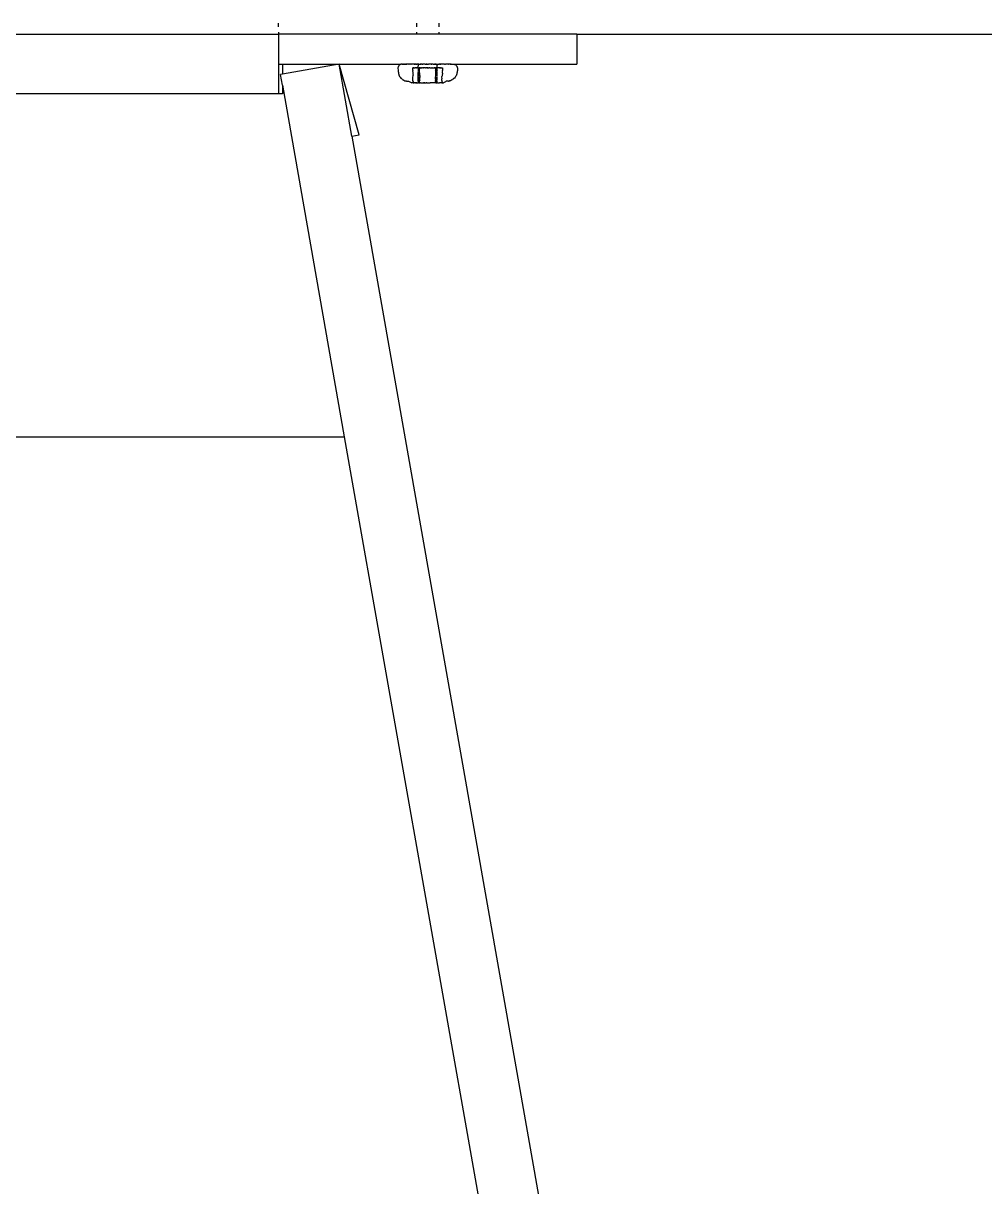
# Model space of a CAD drawing. Header units: millimetres. Extents: x -2916 to 2490, y 92 to 4100.
# Drawn here: x 63.6 to 192.7, y 1557.3 to 1713.3 of the extents above; entities that cross this region are included whole.
import ezdxf

# ---------------------------------------------------------------- set-up
doc = ezdxf.new("R2010")
doc.units = ezdxf.units.MM

msp = doc.modelspace()

# ---------------------------------------------------------------- linework, layer by layer
for p, q in [((97.92, 1712.85), (97.92, 1713.33)), ((116.42, 1713.33), (116.42, 1712.85)), ((119.42, 1713.33), (119.42, 1712.85)), ((-2.08, 1711.85), (97.92, 1711.85)), ((97.92, 1712.12), (97.92, 1712.08)), ((97.92, 1712.08), (97.92, 1711.92)), ((97.92, 1711.85), (97.92, 1711.92)), ((97.92, 1711.85), (97.92, 1707.85)), ((116.42, 1711.85), (97.92, 1711.85)), ((116.42, 1712.12), (116.42, 1711.92)), ((116.42, 1711.92), (116.42, 1711.85)), ((116.45, 1711.85), (116.42, 1711.85)), ((116.49, 1711.85), (116.45, 1711.85)), ((116.55, 1711.85), (116.49, 1711.85)), ((116.64, 1711.85), (116.55, 1711.85)), ((116.75, 1711.85), (116.64, 1711.85)), ((116.88, 1711.85), (116.75, 1711.85)), ((116.91, 1711.85), (116.88, 1711.85)), ((117.02, 1711.85), (116.91, 1711.85)), ((117.05, 1711.85), (117.02, 1711.85)), ((117.18, 1711.85), (117.05, 1711.85)), ((117.21, 1711.85), (117.18, 1711.85)), ((117.35, 1711.85), (117.21, 1711.85)), ((117.38, 1711.85), (117.35, 1711.85)), ((117.53, 1711.85), (117.38, 1711.85)), ((117.56, 1711.85), (117.53, 1711.85)), ((117.71, 1711.85), (117.56, 1711.85)), ((117.75, 1711.85), (117.71, 1711.85)), ((117.9, 1711.85), (117.75, 1711.85)), ((117.94, 1711.85), (117.9, 1711.85)), ((118.09, 1711.85), (117.94, 1711.85)), ((118.13, 1711.85), (118.09, 1711.85)), ((118.27, 1711.85), (118.13, 1711.85)), ((118.31, 1711.85), (118.27, 1711.85)), ((118.45, 1711.85), (118.31, 1711.85)), ((118.49, 1711.85), (118.45, 1711.85)), ((118.62, 1711.85), (118.49, 1711.85)), ((118.66, 1711.85), (118.62, 1711.85)), ((118.78, 1711.85), (118.66, 1711.85)), ((118.82, 1711.85), (118.78, 1711.85)), ((118.93, 1711.85), (118.82, 1711.85)), ((118.96, 1711.85), (118.93, 1711.85)), ((119.06, 1711.85), (118.96, 1711.85)), ((119.17, 1711.85), (119.06, 1711.85)), ((119.28, 1711.85), (119.17, 1711.85)), ((119.35, 1711.85), (119.28, 1711.85)), ((119.39, 1711.85), (119.35, 1711.85)), ((119.42, 1711.85), (119.39, 1711.85)), ((119.42, 1712.12), (119.42, 1711.92)), ((119.42, 1711.92), (119.42, 1711.85)), ((137.92, 1711.85), (119.42, 1711.85)), ((137.92, 1711.85), (137.92, 1707.85)), ((137.92, 1711.85), (247.92, 1711.85)), ((97.92, 1707.85), (98.42, 1707.85)), ((97.92, 1707.85), (97.92, 1703.85)), ((98.42, 1707.85), (98.42, 1706.51)), ((98.42, 1707.85), (106.04, 1707.85)), ((106.04, 1707.85), (98.42, 1706.51)), ((108.72, 1698.35), (106.04, 1707.85)), ((107.75, 1698.18), (106.04, 1707.85)), ((106.04, 1707.85), (114.33, 1707.84)), ((113.98, 1707.54), (114, 1707.54)), ((113.98, 1707.54), (113.98, 1707.45)), ((114.03, 1707.63), (114, 1707.54)), ((114.03, 1707.63), (114.05, 1707.63)), ((114.07, 1707.71), (114.05, 1707.63)), ((114.15, 1707.77), (114.07, 1707.71)), ((114.19, 1707.77), (114.15, 1707.77)), ((114.23, 1707.81), (114.19, 1707.77)), ((114.27, 1707.81), (114.23, 1707.81)), ((114.33, 1707.84), (114.27, 1707.81)), ((114.36, 1707.84), (114.33, 1707.84)), ((114.4, 1707.84), (114.36, 1707.84)), ((114.44, 1707.84), (114.36, 1707.84)), ((114.44, 1707.84), (114.4, 1707.84)), ((114.49, 1707.84), (114.44, 1707.84)), ((114.46, 1707.85), (114.49, 1707.84)), ((114.54, 1707.84), (114.49, 1707.84)), ((114.54, 1707.84), (114.58, 1707.84)), ((114.58, 1707.84), (114.61, 1707.84)), ((114.61, 1707.84), (114.65, 1707.84)), ((114.65, 1707.84), (114.68, 1707.84)), ((114.73, 1707.84), (114.68, 1707.84)), ((114.73, 1707.84), (114.76, 1707.84)), ((114.81, 1707.84), (114.76, 1707.84)), ((114.81, 1707.84), (114.85, 1707.84)), ((114.85, 1707.84), (114.91, 1707.85)), ((114.95, 1707.84), (114.91, 1707.85)), ((114.95, 1707.84), (115.02, 1707.85)), ((114.95, 1707.84), (114.99, 1707.85)), ((115.05, 1707.84), (115.02, 1707.85)), ((115.1, 1707.85), (115.05, 1707.84)), ((115.1, 1707.85), (115.13, 1707.85)), ((115.16, 1707.84), (115.13, 1707.85)), ((115.23, 1707.84), (115.16, 1707.84)), ((115.28, 1707.84), (115.23, 1707.84)), ((115.35, 1707.84), (115.28, 1707.84)), ((115.4, 1707.84), (115.35, 1707.84)), ((115.4, 1707.84), (115.45, 1707.85)), ((115.49, 1707.85), (115.45, 1707.85)), ((115.53, 1707.84), (115.49, 1707.85)), ((115.6, 1707.85), (115.53, 1707.84)), ((115.66, 1707.84), (115.6, 1707.85)), ((115.66, 1707.84), (115.71, 1707.85)), ((115.75, 1707.84), (115.71, 1707.85)), ((115.8, 1707.84), (115.75, 1707.84)), ((115.89, 1707.84), (115.8, 1707.84)), ((115.95, 1707.84), (115.89, 1707.84)), ((116.04, 1707.84), (115.95, 1707.84)), ((116.1, 1707.84), (116.04, 1707.84)), ((116.1, 1707.84), (116.14, 1707.85)), ((116.19, 1707.85), (116.14, 1707.85)), ((116.19, 1707.85), (116.25, 1707.84)), ((116.32, 1707.85), (116.25, 1707.84)), ((116.32, 1707.85), (116.36, 1707.85)), ((116.36, 1707.85), (116.41, 1707.84)), ((116.45, 1707.85), (116.41, 1707.84)), ((116.45, 1707.85), (116.51, 1707.84)), ((116.58, 1707.84), (116.51, 1707.84)), ((116.67, 1707.84), (116.58, 1707.84)), ((116.62, 1707.54), (116.61, 1707.45)), ((116.64, 1707.63), (116.62, 1707.54)), ((116.66, 1707.71), (116.64, 1707.63)), ((116.68, 1707.77), (116.66, 1707.71)), ((116.74, 1707.84), (116.67, 1707.84)), ((116.67, 1707.84), (116.68, 1707.77)), ((116.74, 1707.84), (116.81, 1707.85)), ((116.81, 1707.85), (116.84, 1707.84)), ((116.84, 1707.84), (116.87, 1707.85)), ((116.87, 1707.85), (116.91, 1707.84)), ((116.97, 1707.85), (116.91, 1707.84)), ((117, 1707.85), (116.97, 1707.85)), ((116.97, 1707.85), (117.05, 1707.85)), ((117.05, 1707.85), (117, 1707.85)), ((117.09, 1707.85), (117.05, 1707.85)), ((117.14, 1707.85), (117.09, 1707.85)), ((117.18, 1707.84), (117.14, 1707.85)), ((117.18, 1707.84), (117.23, 1707.85)), ((117.23, 1707.85), (117.29, 1707.85)), ((117.35, 1707.84), (117.29, 1707.85)), ((117.43, 1707.84), (117.35, 1707.84)), ((117.46, 1707.85), (117.43, 1707.84)), ((117.54, 1707.85), (117.46, 1707.85)), ((117.6, 1707.84), (117.54, 1707.85)), ((117.6, 1707.84), (117.67, 1707.85)), ((117.67, 1707.85), (117.7, 1707.85)), ((117.73, 1707.85), (117.7, 1707.85)), ((117.78, 1707.84), (117.73, 1707.85)), ((117.78, 1707.84), (117.82, 1707.85)), ((117.87, 1707.85), (117.82, 1707.85)), ((117.87, 1707.85), (117.96, 1707.84)), ((117.96, 1707.84), (118.04, 1707.85)), ((118.13, 1707.84), (118.04, 1707.85)), ((118.16, 1707.85), (118.13, 1707.84)), ((118.21, 1707.85), (118.16, 1707.85)), ((118.31, 1707.84), (118.21, 1707.85)), ((118.37, 1707.85), (118.31, 1707.84)), ((118.37, 1707.85), (118.42, 1707.85)), ((118.42, 1707.85), (118.48, 1707.84)), ((118.46, 1707.85), (118.42, 1707.85)), ((118.46, 1707.85), (118.48, 1707.84)), ((118.53, 1707.85), (118.48, 1707.84)), ((118.6, 1707.85), (118.53, 1707.85)), ((118.67, 1707.85), (118.6, 1707.85)), ((118.67, 1707.85), (118.74, 1707.85)), ((118.74, 1707.85), (118.8, 1707.85)), ((118.83, 1707.84), (118.8, 1707.85)), ((118.83, 1707.84), (118.89, 1707.85)), ((118.89, 1707.85), (118.91, 1707.85)), ((118.96, 1707.85), (118.91, 1707.85)), ((118.96, 1707.85), (119.01, 1707.85)), ((119.08, 1707.85), (119.01, 1707.85)), ((119.08, 1707.85), (119.13, 1707.85)), ((119.13, 1707.85), (119.16, 1707.85)), ((119.16, 1707.81), (119.15, 1707.77)), ((119.15, 1707.77), (119.18, 1707.71)), ((119.16, 1707.85), (119.26, 1707.85)), ((119.16, 1707.85), (119.16, 1707.81)), ((119.18, 1707.71), (119.16, 1707.63)), ((119.16, 1707.63), (119.16, 1707.54)), ((119.16, 1707.54), (119.16, 1707.45)), ((119.26, 1707.85), (119.3, 1707.85)), ((119.26, 1707.85), (119.33, 1707.84)), ((119.3, 1707.85), (119.33, 1707.84)), ((119.33, 1707.84), (119.38, 1707.85)), ((119.38, 1707.85), (119.43, 1707.85)), ((119.49, 1707.84), (119.43, 1707.85)), ((119.49, 1707.84), (119.56, 1707.85)), ((119.56, 1707.85), (119.62, 1707.85)), ((119.65, 1707.84), (119.56, 1707.85)), ((119.62, 1707.85), (119.65, 1707.84)), ((119.65, 1707.84), (119.69, 1707.85)), ((119.74, 1707.84), (119.69, 1707.85)), ((119.8, 1707.84), (119.74, 1707.84)), ((119.89, 1707.84), (119.8, 1707.84)), ((119.95, 1707.84), (119.89, 1707.84)), ((120.03, 1707.84), (119.95, 1707.84)), ((120.09, 1707.84), (120.03, 1707.84)), ((120.13, 1707.85), (120.09, 1707.84)), ((120.17, 1707.85), (120.13, 1707.85)), ((120.17, 1707.85), (120.23, 1707.84)), ((120.23, 1707.84), (120.28, 1707.85)), ((120.28, 1707.85), (120.31, 1707.84)), ((120.36, 1707.84), (120.31, 1707.84)), ((120.44, 1707.84), (120.36, 1707.84)), ((120.49, 1707.84), (120.44, 1707.84)), ((120.56, 1707.84), (120.49, 1707.84)), ((120.61, 1707.84), (120.56, 1707.84)), ((120.68, 1707.85), (120.61, 1707.84)), ((120.68, 1707.85), (120.72, 1707.84)), ((120.79, 1707.84), (120.72, 1707.84)), ((120.83, 1707.84), (120.79, 1707.84)), ((120.89, 1707.84), (120.83, 1707.84)), ((120.93, 1707.84), (120.89, 1707.84)), ((120.93, 1707.84), (121, 1707.85)), ((120.93, 1707.84), (120.97, 1707.85)), ((121.02, 1707.84), (120.97, 1707.85)), ((121, 1707.85), (121.06, 1707.85)), ((121.09, 1707.85), (121.02, 1707.84)), ((121.06, 1707.85), (121.13, 1707.85)), ((121.09, 1707.85), (121.15, 1707.84)), ((121.13, 1707.85), (121.18, 1707.85)), ((121.15, 1707.84), (121.18, 1707.85)), ((121.18, 1707.85), (121.23, 1707.85)), ((121.23, 1707.85), (121.28, 1707.85)), ((121.28, 1707.85), (121.31, 1707.85)), ((121.31, 1707.85), (121.35, 1707.85)), ((121.35, 1707.85), (121.37, 1707.85)), ((121.35, 1707.85), (121.4, 1707.84)), ((121.4, 1707.84), (121.44, 1707.84)), ((121.44, 1707.84), (121.47, 1707.84)), ((121.44, 1707.84), (121.51, 1707.84)), ((121.47, 1707.84), (121.51, 1707.84)), ((121.51, 1707.84), (137.92, 1707.85)), ((121.51, 1707.84), (121.53, 1707.81)), ((121.53, 1707.81), (121.6, 1707.81)), ((121.6, 1707.81), (121.65, 1707.77)), ((121.65, 1707.77), (121.69, 1707.77)), ((121.69, 1707.77), (121.76, 1707.71)), ((121.76, 1707.71), (121.79, 1707.63)), ((121.81, 1707.63), (121.79, 1707.63)), ((121.81, 1707.63), (121.83, 1707.54)), ((121.86, 1707.54), (121.83, 1707.54)), ((121.86, 1707.54), (121.86, 1707.45)), ((98.42, 1706.51), (98.16, 1706.46)), ((98.42, 1705.02), (98.16, 1706.46)), ((113.95, 1707.45), (113.93, 1707.35)), ((113.93, 1707.35), (113.94, 1707)), ((113.94, 1707), (113.96, 1706.92)), ((113.95, 1707.45), (113.98, 1707.45)), ((113.96, 1706.92), (113.95, 1706.88)), ((113.95, 1706.88), (113.96, 1706.76)), ((113.96, 1706.76), (113.99, 1706.76)), ((113.99, 1706.76), (113.99, 1706.64)), ((113.99, 1706.64), (114.01, 1706.64)), ((114.01, 1706.64), (114.02, 1706.52)), ((114.02, 1706.52), (114.05, 1706.52)), ((114.05, 1706.52), (114.05, 1706.4)), ((114.05, 1706.4), (114.1, 1706.29)), ((114.1, 1706.29), (114.16, 1706.19)), ((114.16, 1706.19), (114.23, 1706.09)), ((114.23, 1706.09), (114.31, 1705.99)), ((114.31, 1705.99), (114.4, 1705.91)), ((115.9, 1706.09), (115.88, 1705.99)), ((115.88, 1705.99), (115.9, 1705.83)), ((115.91, 1706.93), (115.9, 1706.88)), ((115.9, 1706.88), (115.91, 1706.76)), ((115.92, 1706.29), (115.9, 1706.09)), ((115.91, 1707), (115.91, 1706.93)), ((115.91, 1707), (115.94, 1707)), ((115.91, 1706.76), (115.92, 1706.64)), ((115.92, 1706.64), (115.94, 1706.52)), ((115.96, 1706.4), (115.92, 1706.29)), ((115.98, 1707.35), (115.94, 1707.35)), ((115.94, 1707.14), (115.94, 1707.35)), ((115.94, 1707), (115.94, 1707.14)), ((115.94, 1706.52), (115.96, 1706.4)), ((116.03, 1707.35), (115.98, 1707.35)), ((116.03, 1707.35), (116.07, 1707.35)), ((116.11, 1707.35), (116.07, 1707.35)), ((116.11, 1707.35), (116.17, 1707.35)), ((116.17, 1707.35), (116.2, 1707.35)), ((116.17, 1707.35), (116.24, 1707.35)), ((116.2, 1707.35), (116.24, 1707.35)), ((116.33, 1707.35), (116.24, 1707.35)), ((116.37, 1707.35), (116.33, 1707.35)), ((116.42, 1707.35), (116.37, 1707.35)), ((116.42, 1707.35), (116.47, 1707.35)), ((116.51, 1707.35), (116.47, 1707.35)), ((116.55, 1707.35), (116.51, 1707.35)), ((116.6, 1707.35), (116.55, 1707.35)), ((116.61, 1706.4), (116.59, 1706.29)), ((116.59, 1706.29), (116.61, 1706.19)), ((116.65, 1707.35), (116.6, 1707.35)), ((116.61, 1705.99), (116.6, 1705.91)), ((116.61, 1707.45), (116.63, 1707.41)), ((116.62, 1706.64), (116.61, 1706.52)), ((116.61, 1706.52), (116.61, 1706.4)), ((116.61, 1706.19), (116.61, 1706.09)), ((116.61, 1706.09), (116.61, 1705.99)), ((116.64, 1706.76), (116.62, 1706.64)), ((116.63, 1707.41), (116.65, 1707.35)), ((116.66, 1706.94), (116.64, 1706.88)), ((116.68, 1707.13), (116.65, 1707.35)), ((116.65, 1707.35), (116.68, 1707.35)), ((116.68, 1706.97), (116.66, 1706.94)), ((116.68, 1707.35), (116.74, 1707.35)), ((116.71, 1707), (116.68, 1707.13)), ((116.68, 1706.97), (116.71, 1707)), ((116.74, 1707.35), (116.79, 1707.35)), ((116.79, 1706.76), (116.74, 1706.52)), ((116.74, 1706.52), (116.75, 1706.4)), ((116.75, 1706.4), (116.77, 1706.29)), ((116.79, 1705.99), (116.76, 1705.91)), ((116.77, 1706.29), (116.79, 1706.19)), ((116.84, 1707.35), (116.79, 1707.35)), ((116.79, 1707.35), (116.79, 1707)), ((116.84, 1707.35), (116.79, 1707)), ((116.79, 1707), (116.87, 1707.35)), ((116.79, 1707), (116.79, 1706.88)), ((116.8, 1706.8), (116.79, 1706.88)), ((116.8, 1706.8), (116.79, 1706.76)), ((116.79, 1706.76), (116.81, 1706.64)), ((116.79, 1706.09), (116.79, 1705.99)), ((116.81, 1706.64), (116.82, 1706.52)), ((116.82, 1706.52), (116.83, 1706.4)), ((116.83, 1706.4), (116.85, 1706.29)), ((116.85, 1706.29), (116.83, 1706.19)), ((116.86, 1706.09), (116.83, 1705.99)), ((116.83, 1706.09), (116.83, 1705.99)), ((116.83, 1705.99), (116.83, 1705.91)), ((116.87, 1707.35), (116.84, 1707.35)), ((116.85, 1706.29), (116.86, 1706.19)), ((116.86, 1706.19), (116.87, 1706.15)), ((116.87, 1706.15), (116.86, 1706.09)), ((116.93, 1707.35), (116.87, 1707.35)), ((116.97, 1707.35), (116.93, 1707.35)), ((116.97, 1707.35), (117.03, 1707.35)), ((117.03, 1707.35), (117.09, 1707.35)), ((117.07, 1707.35), (117.03, 1707.35)), ((117.09, 1707.35), (117.07, 1707.35)), ((117.09, 1707.35), (117.17, 1707.35)), ((117.23, 1707.36), (117.17, 1707.35)), ((117.26, 1707.38), (117.23, 1707.36)), ((117.26, 1707.38), (117.31, 1707.35)), ((117.31, 1707.35), (117.38, 1707.35)), ((117.31, 1707.35), (117.34, 1707.35)), ((117.38, 1707.35), (117.34, 1707.35)), ((117.42, 1707.35), (117.38, 1707.35)), ((117.46, 1707.35), (117.42, 1707.35)), ((117.5, 1707.35), (117.46, 1707.35)), ((117.54, 1707.35), (117.5, 1707.35)), ((117.6, 1707.35), (117.54, 1707.35)), ((117.65, 1707.35), (117.6, 1707.35)), ((117.65, 1707.35), (117.7, 1707.35)), ((117.75, 1707.35), (117.7, 1707.35)), ((117.79, 1707.35), (117.75, 1707.35)), ((117.79, 1707.35), (117.83, 1707.37)), ((117.87, 1707.35), (117.83, 1707.37)), ((117.94, 1707.35), (117.87, 1707.35)), ((117.87, 1707.35), (117.9, 1707.35)), ((117.9, 1707.35), (117.94, 1707.35)), ((117.94, 1707.35), (118.02, 1707.35)), ((118.02, 1707.35), (118.04, 1707.35)), ((118.04, 1707.35), (118.09, 1707.35)), ((118.12, 1707.35), (118.09, 1707.35)), ((118.17, 1707.35), (118.12, 1707.35)), ((118.21, 1707.35), (118.17, 1707.35)), ((118.21, 1707.35), (118.3, 1707.35)), ((118.3, 1707.35), (118.34, 1707.35)), ((118.34, 1707.35), (118.41, 1707.35)), ((118.34, 1707.35), (118.37, 1707.35)), ((118.41, 1707.35), (118.37, 1707.35)), ((118.41, 1707.35), (118.46, 1707.35)), ((118.46, 1707.35), (118.49, 1707.35)), ((118.46, 1707.35), (118.53, 1707.35)), ((118.53, 1707.35), (118.49, 1707.35)), ((118.53, 1707.35), (118.57, 1707.35)), ((118.57, 1707.35), (118.62, 1707.35)), ((118.62, 1707.35), (118.67, 1707.35)), ((118.67, 1707.35), (118.75, 1707.35)), ((118.75, 1707.35), (118.8, 1707.35)), ((118.87, 1707.35), (118.8, 1707.35)), ((118.8, 1707.35), (118.83, 1707.35)), ((118.83, 1707.35), (118.87, 1707.35)), ((118.87, 1707.35), (118.91, 1707.35)), ((118.91, 1707.35), (118.96, 1707.35)), ((118.95, 1706.09), (118.93, 1705.99)), ((118.93, 1705.99), (118.96, 1705.86)), ((118.97, 1706.19), (118.95, 1706.09)), ((118.95, 1706.09), (118.96, 1705.99)), ((118.96, 1707.35), (118.98, 1707)), ((119.01, 1707.35), (118.96, 1707.35)), ((118.98, 1707), (118.96, 1706.95)), ((118.96, 1706.95), (118.96, 1706.88)), ((118.96, 1706.88), (118.96, 1706.76)), ((118.96, 1706.76), (118.96, 1706.64)), ((118.96, 1706.64), (118.96, 1706.52)), ((118.96, 1706.52), (118.96, 1706.4)), ((118.96, 1706.4), (118.96, 1706.29)), ((118.96, 1706.29), (118.97, 1706.19)), ((118.96, 1705.99), (118.98, 1705.91)), ((118.98, 1707), (119.01, 1707.09)), ((119.01, 1707.35), (119.08, 1707.35)), ((119.05, 1707.35), (119.01, 1707.35)), ((119.01, 1707.35), (119.01, 1707.09)), ((119.03, 1705.91), (119.06, 1705.99)), ((119.08, 1707.35), (119.05, 1707.35)), ((119.07, 1706.29), (119.05, 1706.19)), ((119.07, 1706.09), (119.06, 1705.99)), ((119.08, 1706.4), (119.07, 1706.29)), ((119.08, 1707.35), (119.13, 1707.35)), ((119.08, 1707.35), (119.12, 1707)), ((119.09, 1706.52), (119.08, 1706.4)), ((119.11, 1706.64), (119.09, 1706.52)), ((119.12, 1706.88), (119.11, 1706.76)), ((119.11, 1706.76), (119.11, 1706.64)), ((119.12, 1707), (119.12, 1706.95)), ((119.12, 1706.95), (119.12, 1706.88)), ((119.13, 1707.35), (119.16, 1707.35)), ((119.13, 1707.35), (119.19, 1707.35)), ((119.15, 1706.09), (119.13, 1705.99)), ((119.13, 1705.99), (119.15, 1705.95)), ((119.14, 1707.07), (119.16, 1707.11)), ((119.14, 1707.07), (119.19, 1707)), ((119.17, 1706.92), (119.15, 1706.88)), ((119.15, 1706.76), (119.15, 1706.64)), ((119.15, 1706.64), (119.15, 1706.52)), ((119.15, 1706.52), (119.15, 1706.4)), ((119.15, 1706.4), (119.17, 1706.29)), ((119.17, 1706.29), (119.15, 1706.19)), ((119.16, 1707.45), (119.16, 1707.38)), ((119.16, 1707.35), (119.19, 1707.35)), ((119.16, 1707.35), (119.16, 1707.11)), ((119.19, 1707), (119.17, 1706.92)), ((119.19, 1707.35), (119.26, 1707.35)), ((119.26, 1707.35), (119.23, 1707.35)), ((119.33, 1707.35), (119.26, 1707.35)), ((119.37, 1707.35), (119.33, 1707.35)), ((119.42, 1707.35), (119.37, 1707.35)), ((119.49, 1707.35), (119.42, 1707.35)), ((119.46, 1707.35), (119.42, 1707.35)), ((119.49, 1707.35), (119.46, 1707.35)), ((119.49, 1707.35), (119.53, 1707.35)), ((119.59, 1707.35), (119.53, 1707.35)), ((119.53, 1707.35), (119.57, 1707.35)), ((119.57, 1707.35), (119.59, 1707.35)), ((119.64, 1707.35), (119.59, 1707.35)), ((119.64, 1707.35), (119.72, 1707.35)), ((119.72, 1707.35), (119.78, 1707.35)), ((119.78, 1707.35), (119.83, 1707.35)), ((119.86, 1707.35), (119.83, 1707.35)), ((119.85, 1706.29), (119.83, 1706.19)), ((119.83, 1706.09), (119.83, 1706.19)), ((119.85, 1705.91), (119.83, 1706.09)), ((119.88, 1706.33), (119.85, 1706.29)), ((119.87, 1706.93), (119.89, 1706.96)), ((119.89, 1706.88), (119.87, 1706.93)), ((119.9, 1706.52), (119.88, 1706.4)), ((119.88, 1706.4), (119.88, 1706.33)), ((119.89, 1706.96), (119.91, 1707)), ((119.89, 1706.76), (119.89, 1706.88)), ((119.92, 1706.64), (119.89, 1706.76)), ((119.9, 1707.35), (119.91, 1707)), ((119.92, 1706.64), (119.9, 1706.52)), ((121.52, 1705.99), (121.44, 1705.91)), ((121.6, 1706.09), (121.52, 1705.99)), ((121.67, 1706.19), (121.6, 1706.09)), ((121.73, 1706.29), (121.67, 1706.19)), ((121.79, 1706.4), (121.73, 1706.29)), ((121.82, 1706.52), (121.79, 1706.52)), ((121.79, 1706.52), (121.79, 1706.4)), ((121.85, 1706.64), (121.82, 1706.64)), ((121.82, 1706.64), (121.82, 1706.52)), ((121.87, 1706.76), (121.85, 1706.64)), ((121.88, 1707.45), (121.86, 1707.45)), ((121.89, 1706.88), (121.87, 1706.76)), ((121.88, 1707.45), (121.89, 1707.35)), ((121.89, 1707.35), (121.92, 1707.35)), ((121.92, 1707), (121.89, 1706.88)), ((121.92, 1707.35), (121.92, 1707)), ((98.42, 1705.02), (98.42, 1703.85)), ((98.42, 1705.02), (106.73, 1657.85)), ((114.4, 1705.91), (114.43, 1705.91)), ((114.43, 1705.91), (114.49, 1705.83)), ((114.49, 1705.83), (114.53, 1705.83)), ((114.53, 1705.83), (114.56, 1705.83)), ((114.56, 1705.83), (114.59, 1705.75)), ((114.59, 1705.75), (114.62, 1705.75)), ((114.62, 1705.75), (114.65, 1705.75)), ((114.65, 1705.75), (114.69, 1705.69)), ((114.69, 1705.69), (114.73, 1705.69)), ((114.73, 1705.69), (114.76, 1705.69)), ((114.76, 1705.69), (114.8, 1705.63)), ((114.8, 1705.63), (114.83, 1705.63)), ((114.83, 1705.63), (114.86, 1705.63)), ((114.86, 1705.63), (114.91, 1705.59)), ((114.91, 1705.59), (114.95, 1705.59)), ((114.95, 1705.59), (114.97, 1705.59)), ((115.04, 1705.55), (114.97, 1705.59)), ((115.1, 1705.55), (115.04, 1705.55)), ((115.1, 1705.55), (115.14, 1705.55)), ((115.14, 1705.55), (115.18, 1705.55)), ((115.18, 1705.55), (115.23, 1705.55)), ((115.23, 1705.55), (115.29, 1705.55)), ((115.29, 1705.55), (115.35, 1705.55)), ((115.35, 1705.55), (115.52, 1705.48)), ((115.52, 1705.48), (115.79, 1705.35)), ((115.91, 1705.35), (115.79, 1705.35)), ((115.9, 1705.75), (115.89, 1705.69)), ((115.89, 1705.69), (115.91, 1705.63)), ((115.9, 1705.83), (115.9, 1705.75)), ((115.91, 1705.63), (115.92, 1705.59)), ((115.96, 1705.35), (115.91, 1705.35)), ((115.94, 1705.55), (115.92, 1705.59)), ((115.94, 1705.55), (115.96, 1705.51)), ((115.96, 1705.51), (115.96, 1705.44)), ((115.96, 1705.44), (115.96, 1705.4)), ((115.96, 1705.4), (115.96, 1705.35)), ((115.96, 1705.35), (116, 1705.35)), ((116, 1705.35), (116.06, 1705.35)), ((116.06, 1705.35), (116.12, 1705.35)), ((116.17, 1705.35), (116.12, 1705.35)), ((116.24, 1705.35), (116.17, 1705.35)), ((116.24, 1705.35), (116.31, 1705.35)), ((116.35, 1705.35), (116.31, 1705.35)), ((116.39, 1705.35), (116.35, 1705.35)), ((116.39, 1705.35), (116.42, 1705.35)), ((116.45, 1705.35), (116.39, 1705.35)), ((116.42, 1705.35), (116.45, 1705.35)), ((116.45, 1705.35), (116.52, 1705.35)), ((116.52, 1705.35), (116.56, 1705.35)), ((116.56, 1705.35), (116.61, 1705.35)), ((116.6, 1705.91), (116.61, 1705.83)), ((116.61, 1705.83), (116.61, 1705.75)), ((116.61, 1705.75), (116.61, 1705.69)), ((116.61, 1705.69), (116.61, 1705.63)), ((116.61, 1705.63), (116.66, 1705.59)), ((116.61, 1705.35), (116.69, 1705.35)), ((116.64, 1705.35), (116.61, 1705.35)), ((116.65, 1705.55), (116.64, 1705.49)), ((116.64, 1705.49), (116.64, 1705.39)), ((116.64, 1705.39), (116.64, 1705.35)), ((116.69, 1705.35), (116.64, 1705.35)), ((116.65, 1705.55), (116.66, 1705.59)), ((116.74, 1705.35), (116.69, 1705.35)), ((116.74, 1705.69), (116.76, 1705.75)), ((116.74, 1705.69), (116.75, 1705.63)), ((116.79, 1705.35), (116.74, 1705.35)), ((116.75, 1705.63), (116.77, 1705.62)), ((116.76, 1705.91), (116.79, 1705.83)), ((116.76, 1705.75), (116.79, 1705.75)), ((116.8, 1705.59), (116.77, 1705.62)), ((116.78, 1705.55), (116.79, 1705.51)), ((116.79, 1705.75), (116.79, 1705.83)), ((116.79, 1705.51), (116.79, 1705.45)), ((116.79, 1705.45), (116.79, 1705.42)), ((116.79, 1705.42), (116.79, 1705.35)), ((116.79, 1705.35), (116.86, 1705.35)), ((116.83, 1705.91), (116.83, 1705.83)), ((116.83, 1705.83), (116.83, 1705.75)), ((116.83, 1705.75), (116.86, 1705.69)), ((116.83, 1705.69), (116.83, 1705.75)), ((116.84, 1705.63), (116.83, 1705.69)), ((116.83, 1705.59), (116.84, 1705.63)), ((116.83, 1705.55), (116.83, 1705.59)), ((116.83, 1705.49), (116.83, 1705.55)), ((116.83, 1705.44), (116.83, 1705.49)), ((116.83, 1705.4), (116.83, 1705.44)), ((116.83, 1705.44), (116.86, 1705.41)), ((116.83, 1705.4), (116.83, 1705.35)), ((116.88, 1705.35), (116.83, 1705.35)), ((116.83, 1705.35), (116.86, 1705.35)), ((116.86, 1705.69), (116.84, 1705.63)), ((116.86, 1705.41), (116.88, 1705.35)), ((116.86, 1705.35), (116.88, 1705.35)), ((116.93, 1705.35), (116.88, 1705.35)), ((116.96, 1705.35), (116.93, 1705.35)), ((116.96, 1705.35), (117.06, 1705.35)), ((117.06, 1705.35), (117.14, 1705.35)), ((117.14, 1705.35), (117.23, 1705.35)), ((117.23, 1705.35), (117.31, 1705.35)), ((117.31, 1705.35), (117.35, 1705.35)), ((117.42, 1705.35), (117.35, 1705.35)), ((117.49, 1705.35), (117.42, 1705.35)), ((117.42, 1705.35), (117.46, 1705.35)), ((117.46, 1705.35), (117.49, 1705.35)), ((117.54, 1705.35), (117.49, 1705.35)), ((117.54, 1705.35), (117.58, 1705.35)), ((117.58, 1705.35), (117.62, 1705.35)), ((117.62, 1705.35), (117.67, 1705.35)), ((117.67, 1705.35), (117.71, 1705.35)), ((117.8, 1705.35), (117.71, 1705.35)), ((117.8, 1705.35), (117.9, 1705.35)), ((117.9, 1705.35), (117.93, 1705.35)), ((117.93, 1705.35), (118.02, 1705.35)), ((118.05, 1705.35), (118.02, 1705.35)), ((118.05, 1705.35), (118.12, 1705.35)), ((118.12, 1705.35), (118.17, 1705.35)), ((118.17, 1705.35), (118.22, 1705.35)), ((118.22, 1705.35), (118.25, 1705.35)), ((118.3, 1705.35), (118.25, 1705.35)), ((118.34, 1705.35), (118.3, 1705.35)), ((118.41, 1705.35), (118.34, 1705.35)), ((118.38, 1705.35), (118.34, 1705.35)), ((118.41, 1705.35), (118.38, 1705.35)), ((118.49, 1705.35), (118.41, 1705.35)), ((118.53, 1705.35), (118.49, 1705.35)), ((118.6, 1705.35), (118.53, 1705.35)), ((118.57, 1705.35), (118.53, 1705.35)), ((118.6, 1705.35), (118.57, 1705.35)), ((118.66, 1705.35), (118.6, 1705.35)), ((118.7, 1705.35), (118.66, 1705.35)), ((118.75, 1705.35), (118.7, 1705.35)), ((118.78, 1705.35), (118.75, 1705.35)), ((118.83, 1705.35), (118.78, 1705.35)), ((118.9, 1705.35), (118.83, 1705.35)), ((118.87, 1705.35), (118.83, 1705.35)), ((118.9, 1705.35), (118.87, 1705.35)), ((118.96, 1705.35), (118.9, 1705.35)), ((118.94, 1705.63), (118.93, 1705.57)), ((118.93, 1705.57), (118.96, 1705.51)), ((118.97, 1705.69), (118.94, 1705.63)), ((118.96, 1705.86), (118.95, 1705.83)), ((118.95, 1705.83), (118.96, 1705.75)), ((118.98, 1705.91), (118.96, 1705.86)), ((118.96, 1705.75), (118.97, 1705.69)), ((118.96, 1705.51), (118.96, 1705.4)), ((118.96, 1705.4), (118.96, 1705.35)), ((119.01, 1705.35), (118.96, 1705.35)), ((118.97, 1705.69), (119, 1705.63)), ((119, 1705.63), (119.01, 1705.69)), ((119, 1705.63), (119.01, 1705.59)), ((119.01, 1705.83), (119.03, 1705.91)), ((119.01, 1705.75), (119.01, 1705.83)), ((119.01, 1705.69), (119.01, 1705.75)), ((119.01, 1705.59), (119.03, 1705.55)), ((119.01, 1705.35), (119.04, 1705.35)), ((119.04, 1705.48), (119.03, 1705.55)), ((119.03, 1705.45), (119.04, 1705.48)), ((119.04, 1705.35), (119.03, 1705.45)), ((119.09, 1705.35), (119.04, 1705.35)), ((119.09, 1705.35), (119.17, 1705.35)), ((119.16, 1705.75), (119.12, 1705.69)), ((119.12, 1705.69), (119.14, 1705.63)), ((119.15, 1705.95), (119.14, 1705.91)), ((119.14, 1705.91), (119.14, 1705.83)), ((119.14, 1705.83), (119.16, 1705.75)), ((119.14, 1705.63), (119.18, 1705.59)), ((119.18, 1705.59), (119.16, 1705.55)), ((119.16, 1705.55), (119.16, 1705.52)), ((119.16, 1705.52), (119.16, 1705.46)), ((119.16, 1705.46), (119.16, 1705.4)), ((119.16, 1705.4), (119.16, 1705.38)), ((119.16, 1705.38), (119.17, 1705.35)), ((119.22, 1705.35), (119.17, 1705.35)), ((119.22, 1705.35), (119.27, 1705.35)), ((119.27, 1705.35), (119.31, 1705.35)), ((119.31, 1705.35), (119.37, 1705.35)), ((119.37, 1705.35), (119.44, 1705.35)), ((119.44, 1705.35), (119.49, 1705.35)), ((119.53, 1705.35), (119.49, 1705.35)), ((119.6, 1705.35), (119.53, 1705.35)), ((119.57, 1705.35), (119.53, 1705.35)), ((119.6, 1705.35), (119.57, 1705.35)), ((119.64, 1705.35), (119.6, 1705.35)), ((119.72, 1705.35), (119.64, 1705.35)), ((119.78, 1705.35), (119.72, 1705.35)), ((119.83, 1705.35), (119.78, 1705.35)), ((119.85, 1705.91), (119.8, 1705.83)), ((119.8, 1705.83), (119.8, 1705.75)), ((119.82, 1705.69), (119.8, 1705.75)), ((119.83, 1705.66), (119.82, 1705.69)), ((119.85, 1705.59), (119.83, 1705.66)), ((119.83, 1705.35), (119.87, 1705.35)), ((119.87, 1705.55), (119.85, 1705.59)), ((119.87, 1705.51), (119.87, 1705.55)), ((119.87, 1705.47), (119.87, 1705.51)), ((119.87, 1705.47), (119.87, 1705.35)), ((119.87, 1705.35), (119.93, 1705.35)), ((119.93, 1705.35), (120.04, 1705.35)), ((120.31, 1705.48), (120.04, 1705.35)), ((120.42, 1705.55), (120.31, 1705.48)), ((120.48, 1705.55), (120.42, 1705.55)), ((120.54, 1705.55), (120.48, 1705.55)), ((120.6, 1705.55), (120.54, 1705.55)), ((120.65, 1705.55), (120.6, 1705.55)), ((120.7, 1705.55), (120.65, 1705.55)), ((120.73, 1705.55), (120.7, 1705.55)), ((120.73, 1705.55), (120.8, 1705.55)), ((120.8, 1705.55), (120.86, 1705.59)), ((120.92, 1705.59), (120.86, 1705.59)), ((120.97, 1705.63), (120.92, 1705.59)), ((121.03, 1705.63), (120.97, 1705.63)), ((121.08, 1705.69), (121.03, 1705.63)), ((121.11, 1705.69), (121.08, 1705.69)), ((121.14, 1705.69), (121.11, 1705.69)), ((121.18, 1705.75), (121.14, 1705.69)), ((121.21, 1705.75), (121.18, 1705.75)), ((121.25, 1705.75), (121.21, 1705.75)), ((121.28, 1705.83), (121.25, 1705.75)), ((121.31, 1705.83), (121.28, 1705.83)), ((121.35, 1705.83), (121.31, 1705.83)), ((121.4, 1705.91), (121.35, 1705.83)), ((121.44, 1705.91), (121.4, 1705.91)), ((97.92, 1703.85), (-2.08, 1703.85)), ((98.42, 1703.85), (97.92, 1703.85)), ((107.75, 1698.18), (108.72, 1698.35)), ((107.75, 1698.18), (156.6, 1421.12)), ((-10.9, 1657.85), (106.73, 1657.85)), ((106.73, 1657.85), (148.72, 1419.73))]:
    msp.add_line(p, q)

doc.saveas('drawing.dxf')
